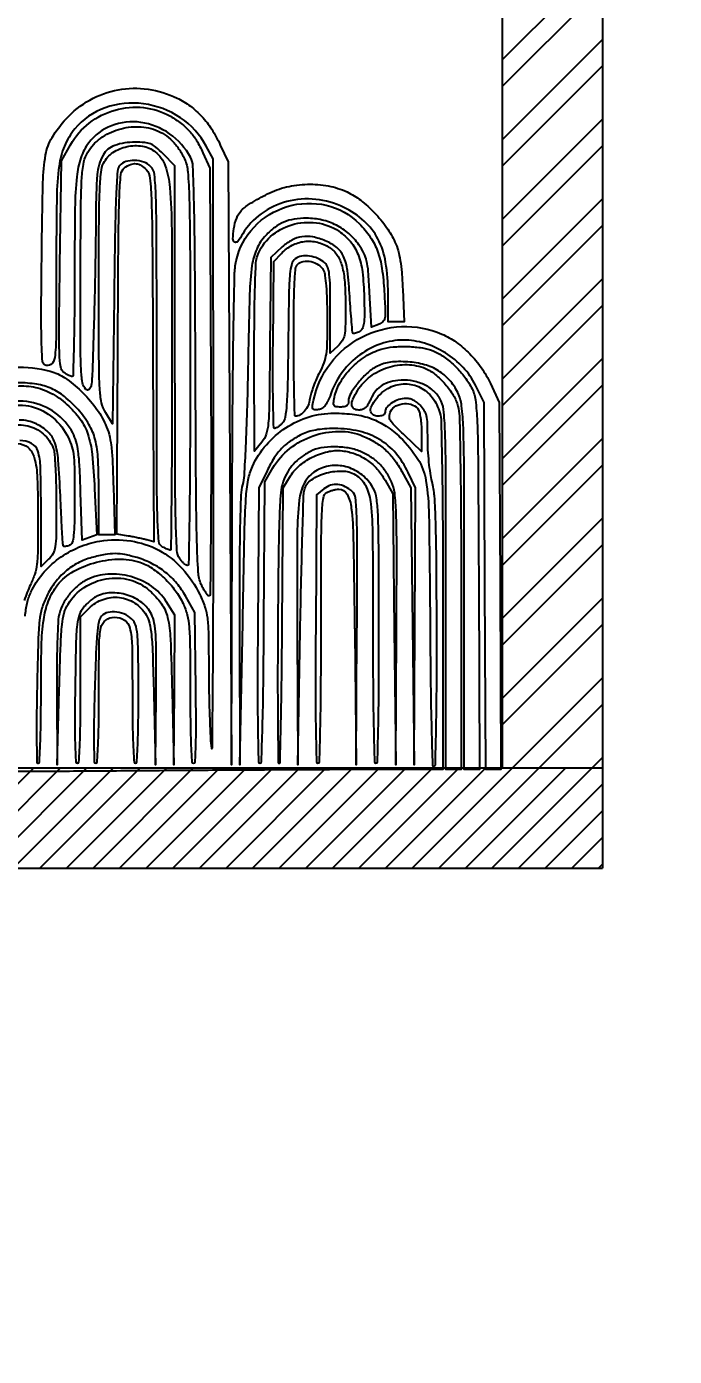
# Model space of a CAD drawing. Header units: inches. Extents: x -279 to 561, y -345 to 342.
# Drawn here: x -188.818 to -187.527, y -304.146 to -301.495 of the extents above; entities that cross this region are included whole.
import ezdxf

# ---------------------------------------------------------------- set-up
doc = ezdxf.new("R2010")
doc.units = ezdxf.units.IN
doc.header["$LTSCALE"] = 0.5
doc.header["$MEASUREMENT"] = 0
doc.layers.add('0_Hatch_Pattern', color=7, linetype='Continuous')
doc.layers.add('S-DIM', color=7, linetype='Continuous')
doc.styles.get("Standard").update_dxf_attribs({"font": 'arial.ttf'})
doc.dimstyles.get("Standard").update_dxf_attribs({"dimtxt": 0.18, "dimasz": 0.18, "dimexe": 0.18, "dimexo": 0.0625, "dimgap": 0.09, "dimtad": 0, "dimtih": 1, "dimtoh": 1, "dimzin": 0, "dimdsep": 46, "dimtxsty": 'Standard', "dimcen": 0.09, "dimadec": 0, "dimazin": 0, "dimtfac": 1, "dimtofl": 0, "dimtmove": 0, "dimatfit": 3, "dimfxl": 1, "dimtolj": 1, "dimtzin": 0, "dimarcsym": 0})

# ---------------------------------------------------------------- blocks, each defined once
blk = doc.blocks.new('*D1071')
at = {"color": 0, "linetype": 'ByBlock', "lineweight": -2, "transparency": 16777216}
for p, q in [((558.6522, 342.2788), (558.6522, 342.4729)), ((560.6522, 342.2788), (560.6522, 342.4729)), ((558.8322, 342.2929), (559.1722, 342.2929)), ((560.4722, 342.2929), (560.1322, 342.2929))]:
    blk.add_line(p, q, dxfattribs=at)
at = {"color": 0, "linetype": 'ByBlock', "transparency": 16777216}
for points in [[(558.8322, 342.3229), (558.8322, 342.2629), (558.6522, 342.2929)], [(560.4722, 342.3229), (560.4722, 342.2629), (560.6522, 342.2929)]]:
    blk.add_solid(points, dxfattribs=at)
at = {"layer": 'Defpoints', "color": 0, "linetype": 'ByBlock', "transparency": 16777216}
for p in [(560.6522, 342.2929), (558.6522, 342.2163), (560.6522, 342.2163)]:
    blk.add_point(p, dxfattribs=at)
at = {"layer": 'Defpoints', "color": 0, "ltscale": 0.5, "transparency": 16777216}
for p in [(-209.5, -305.36), (-209.5, -305.81), (-209.5, -305.81)]:
    blk.add_point(p, dxfattribs=at)
at = {"layer": 'S-DIM', "color": 0, "lineweight": -2, "ltscale": 0.5, "transparency": 16777216}
for p, q in [((-209.5, -305.18), (-209.5, -305)), ((-209.5625, -305.36), (-209.68, -305.36)), ((-209.5625, -305.81), (-209.68, -305.81)), ((-209.5, -305.99), (-209.5, -306.17))]:
    blk.add_line(p, q, dxfattribs=at)
at = {"layer": 'S-DIM', "color": 0, "ltscale": 0.5, "transparency": 16777216}
for points in [[(-209.53, -305.18), (-209.47, -305.18), (-209.5, -305.36)], [(-209.53, -305.99), (-209.47, -305.99), (-209.5, -305.81)]]:
    blk.add_solid(points, dxfattribs=at)
at = {"color": 0, "linetype": 'ByBlock', "transparency": 16777216, "insert": (559.6522, 342.2929), "char_height": 0.18, "attachment_point": 5}
blk.add_mtext('\\A1;2.0000', dxfattribs=at)
at = {"layer": 'S-DIM', "color": 0, "ltscale": 0.5, "transparency": 16777216, "insert": (-209.5, -305.585), "char_height": 0.18, "attachment_point": 5}
blk.add_mtext('\\A1;0.45', dxfattribs=at)

msp = doc.modelspace()

# ---------------------------------------------------------------- hatches: boundary and pattern name
at = {"layer": '0_Hatch_Pattern', "ltscale": 0.5, "transparency": 33554572}
h = msp.add_hatch(dxfattribs=at)
h.set_pattern_fill('ANSI31', color=256, scale=0.3)
h.set_pattern_definition([(45, (114.84622, -25.414694), (-0.0265165043, 0.0265165043), [])])
h.paths.add_polyline_path([(-187.6698, -300.0352), (-187.6698, -299.8352), (-191.4198, -299.8352), (-191.4198, -300.0352)])
h.paths.add_polyline_path([(-191.4198, -302.9728), (-191.4198, -303.1728), (-187.6698, -303.1728), (-187.6698, -302.9728)])
h = msp.add_hatch(dxfattribs=at)
h.set_pattern_fill('ANSI32', color=256, scale=0.3)
h.set_pattern_definition([(45, (114.84622, -25.41469), (-0.079549513, 0.079549513), []), (45, (114.89925, -25.41469), (-0.079549513, 0.079549513), [])])
h.paths.add_polyline_path([(-191.4198, -302.9728), (-191.2198, -302.9728), (-191.2198, -300.0352), (-191.4198, -300.0352)])
h.paths.add_polyline_path([(-187.8698, -302.9728), (-187.6698, -302.9728), (-187.6698, -300.0352), (-187.8698, -300.0352)])

# ---------------------------------------------------------------- linework, layer by layer
at = {"ltscale": 0.5}
for p, q in [((-187.6698, -299.8352), (-187.6698, -303.1728)), ((-187.8698, -300.0352), (-187.8698, -302.9728)), ((-191.4198, -302.9728), (-187.6698, -302.9728)), ((-191.4198, -303.1728), (-187.6698, -303.1728))]:
    msp.add_line(p, q, dxfattribs=at)
for points in [[(-188.8213, -302.67, -0.036419), (-188.8173, -302.6441, -0.051322), (-188.8097, -302.622, -0.067353), (-188.7868, -302.586, -0.058434), (-188.754, -302.5554, -0.057661), (-188.7147, -302.5328, -0.061868), (-188.6721, -302.5205, -0.076402), (-188.6108, -302.5202, -0.086002), (-188.5549, -302.5386, -0.085244), (-188.5081, -302.5749, -0.073474), (-188.4732, -302.6266, -0.028962), (-188.4628, -302.6519, -0.053841), (-188.4579, -302.6735, -0.025467), (-188.4559, -302.7044, -0.002318), (-188.4551, -302.7814, 0.003467), (-188.4546, -302.8292, 0.003971), (-188.4533, -302.8748, 0.003589), (-188.4517, -302.9135, 0.022571), (-188.4498, -302.9332, 0.928408), (-188.448, -302.933, 0.000505), (-188.4467, -302.7793, 0.001314), (-188.4459, -302.5919, 0.000722), (-188.4459, -302.3625), (-188.4466, -301.7584), (-188.4601, -301.7333, 0.123365), (-188.5117, -301.6764, 0.114874), (-188.5854, -301.6487, 0.118256), (-188.662, -301.6567, 0.136284), (-188.7221, -301.6987, 0.07283), (-188.7428, -301.7329, 0.066601), (-188.7536, -301.7727, 0.0296), (-188.7583, -301.8364, 0.003547), (-188.7593, -301.9777, -0.001481), (-188.7597, -302.1129, -0.028697), (-188.7623, -302.1547, -0.195771), (-188.7699, -302.1683, -0.320848), (-188.7825, -302.169, -0.241698), (-188.7869, -302.1615, -0.007356), (-188.7885, -302.1242, -0.008113), (-188.7892, -302.0662, -0.001464), (-188.7883, -301.9582, -0.002717), (-188.7859, -301.8055, -0.037816), (-188.7805, -301.7507, -0.0932), (-188.7674, -301.7156, -0.050121), (-188.7396, -301.6786, -0.078922), (-188.6922, -301.6412, -0.081817), (-188.636, -301.6208, -0.081701), (-188.5763, -301.6195, -0.078396), (-188.5184, -301.6373, -0.045906), (-188.4919, -301.6534, -0.046909), (-188.4691, -301.6739, -0.044039), (-188.4493, -301.6995, -0.03268), (-188.4321, -301.7309), (-188.4163, -301.7645), (-188.4131, -302.3655), (-188.41, -302.9666), (-188.4086, -302.4797, -0.000877), (-188.4076, -302.263, -0.00228), (-188.4059, -302.107, -0.001341), (-188.4037, -301.9891, -0.047632), (-188.4005, -301.9619, -0.13822), (-188.3649, -301.8944, -0.130093), (-188.2985, -301.8535, -0.130961), (-188.2209, -301.851, -0.140901), (-188.1549, -301.8878, -0.047229), (-188.133, -301.9144, -0.060565), (-188.1186, -301.9425, -0.051121), (-188.1099, -301.9769, -0.023146), (-188.1052, -302.0232, -0.003644), (-188.1033, -302.0621, -0.052815), (-188.1042, -302.0759, -0.160968), (-188.1081, -302.0832, -0.101853), (-188.1164, -302.0884), (-188.1309, -302.0938), (-188.1345, -302.0245, 0.005883), (-188.1371, -301.9831, 0.036557), (-188.1403, -301.962, 0.061061), (-188.1458, -301.9466, 0.035504), (-188.1558, -301.9297, 0.062134), (-188.1758, -301.9075, 0.061508), (-188.2007, -301.8907, 0.06056), (-188.2292, -301.8804, 0.056998), (-188.26, -301.8768, 0.037877), (-188.285, -301.8787, 0.06198), (-188.3053, -301.8845, 0.063008), (-188.3234, -301.895, 0.040603), (-188.3415, -301.9112, 0.084381), (-188.3596, -301.9382, 0.071843), (-188.369, -301.9712, 0.026547), (-188.3736, -302.0279, 0.002252), (-188.377, -302.1743, -0.002493), (-188.3791, -302.2609, -0.004357), (-188.3818, -302.3326, -0.003033), (-188.3848, -302.3899, -0.054369), (-188.3879, -302.408, 0.060194), (-188.3911, -302.4287, 0.00366), (-188.3929, -302.4914, 0.004368), (-188.3939, -302.5775, 0.001593), (-188.3939, -302.6994), (-188.393, -302.9666), (-188.3875, -302.6843, -0.000734), (-188.3838, -302.5022, -0.009929), (-188.381, -302.4356, -0.028163), (-188.3765, -302.3985, -0.064103), (-188.3681, -302.3716, -0.071066), (-188.3403, -302.3285, -0.069697), (-188.3014, -302.2945, -0.070293), (-188.255, -302.2728, -0.074457), (-188.2053, -302.2654, -0.033557), (-188.1643, -302.2681, -0.054708), (-188.1305, -302.2765, -0.058723), (-188.1011, -302.2915, -0.04624), (-188.0732, -302.314, -0.057768), (-188.0382, -302.357, -0.102712), (-188.0221, -302.3995, -0.036024), (-188.0161, -302.4692, -0.002036), (-188.0138, -302.6858, 0.001503), (-188.0127, -302.8068, 0.003745), (-188.011, -302.8953, 0.000729), (-188.009, -302.9669, 0.405438), (-188.0061, -302.9696, 0.40709), (-188.0033, -302.9669, 0.000846), (-188.0018, -302.9002, 0.004007), (-188.0007, -302.8172, 0.001577), (-188.0005, -302.7028, 0.001313), (-188.0011, -302.5635, 0.006015), (-188.0026, -302.4826, 0.009082), (-188.0051, -302.4305, 0.046992), (-188.0098, -302.402, -0.026522), (-188.0132, -302.3854, -0.011392), (-188.016, -302.3628, -0.011235), (-188.018, -302.3386, -0.014561), (-188.0186, -302.3164, 0.007524), (-188.0191, -302.2858, 0.048785), (-188.021, -302.2705, 0.08677), (-188.0255, -302.26, 0.053578), (-188.0339, -302.2495, 0.038146), (-188.0418, -302.2428, 0.058901), (-188.0496, -302.2384, 0.065469), (-188.0575, -302.2362, 0.063168), (-188.0658, -302.2361, 0.06585), (-188.0794, -302.2395, 0.062773), (-188.0918, -302.2464, 0.070594), (-188.1007, -302.255, 0.166211), (-188.1036, -302.2637, -0.278385), (-188.1067, -302.2689, -0.104461), (-188.1152, -302.2713, -0.09129), (-188.1248, -302.2702, -0.182354), (-188.1308, -302.2655, -0.236665), (-188.1318, -302.255, -0.060603), (-188.1234, -302.2396, -0.055794), (-188.1098, -302.2244, -0.071795), (-188.0942, -302.214, -0.110463), (-188.0635, -302.2071, -0.11864), (-188.0337, -302.2142, -0.113533), (-188.0094, -302.2344, -0.094861), (-187.9945, -302.2646, -0.062246), (-187.9917, -302.283, -0.001375), (-187.99, -302.3732, -0.002814), (-187.9887, -302.4863, -0.001355), (-187.9883, -302.6311), (-187.9883, -302.9757), (-188.1598, -302.976, 0.000736), (-188.2475, -302.9763, 0.000243), (-188.3763, -302.977, 0.000242), (-188.5191, -302.9779, 0.000275), (-188.6561, -302.979, -0.00139), (-188.793, -302.9797, -0.001225), (-188.9358, -302.9797, -0.00123)], [(-188.8421, -302.1739, -0.071546), (-188.7714, -302.1817, -0.086959), (-188.7421, -302.195, -0.041878), (-188.71, -302.2212, -0.040706), (-188.681, -302.2541, -0.054562), (-188.6608, -302.2883, -0.041337), (-188.6539, -302.3076, -0.033443), (-188.6498, -302.3292, -0.019862), (-188.6472, -302.3598, -0.00437), (-188.6453, -302.4126), (-188.6427, -302.5082), (-188.6585, -302.5082), (-188.6743, -302.5082), (-188.6743, -302.4259, 0.011615), (-188.6759, -302.358, 0.049234), (-188.6817, -302.3179, 0.073222), (-188.694, -302.288, 0.049216), (-188.7159, -302.2582, 0.037765), (-188.7428, -302.2325, 0.066984), (-188.7688, -302.2164, 0.067095), (-188.7982, -302.2077, 0.038014), (-188.8352, -302.2049, 0.037344)], [(-188.8429, -302.2117, -0.072947), (-188.8048, -302.2132, -0.075562), (-188.7698, -302.2254, -0.0649), (-188.7379, -302.2479, -0.048197), (-188.7115, -302.2774, -0.079447), (-188.6963, -302.3071, -0.054676), (-188.6878, -302.3474, -0.012827), (-188.6828, -302.4162), (-188.6786, -302.5079), (-188.6931, -302.5133), (-188.7077, -302.5187), (-188.7107, -302.4239, 0.004185), (-188.7128, -302.3714, 0.020621), (-188.7155, -302.3419, 0.03653), (-188.7196, -302.3218, 0.051051), (-188.7264, -302.3048, 0.117882), (-188.7612, -302.2649, 0.108164), (-188.8114, -302.2434, 0.109313), (-188.8655, -302.2449, 0.122697)], [(-188.862, -302.2529, -0.116776), (-188.8143, -302.2511, -0.115882), (-188.7705, -302.2708, -0.104627), (-188.7382, -302.3087, -0.038221), (-188.7294, -302.3281, -0.055358), (-188.7251, -302.3464, -0.027807), (-188.7232, -302.3728, -0.003369), (-188.7229, -302.431, -0.002964), (-188.7232, -302.4842, -0.022407), (-188.7246, -302.5094, -0.049905), (-188.7274, -302.5232, -0.229788), (-188.7328, -302.5289, -0.023729), (-188.7368, -302.5303, -0.032416), (-188.7405, -302.531, -0.033823), (-188.7435, -302.5313, -0.200642), (-188.7449, -302.5307, -0.182453), (-188.7458, -302.5287, -0.000568), (-188.7476, -302.5004, -0.003094), (-188.7493, -302.4682, -0.001919), (-188.7511, -302.4304, 0.008824), (-188.7553, -302.3585, 0.061387), (-188.7623, -302.324, 0.121715), (-188.7754, -302.3031, 0.080553), (-188.7989, -302.287, 0.109365), (-188.833, -302.2791, 0.105659)], [(-188.8512, -302.2909, -0.121459), (-188.8162, -302.2907, -0.121946), (-188.7852, -302.3067, -0.122355), (-188.7653, -302.3353, -0.07176), (-188.7629, -302.3459, -0.005731), (-188.761, -302.3746, -0.007661), (-188.7597, -302.409, -0.005801), (-188.7593, -302.4468, -0.002417), (-188.7596, -302.509, -0.031889), (-188.7613, -302.5319, -0.088961), (-188.7656, -302.5453, -0.081307), (-188.7745, -302.5568), (-188.7896, -302.571), (-188.7896, -302.459, 0.005957), (-188.7906, -302.3738, 0.068323), (-188.796, -302.3408, 0.203311), (-188.8087, -302.3256, 0.118498), (-188.8321, -302.32, 0.204448)], [(-188.8359, -302.3262, -0.180495), (-188.8155, -302.334, -0.148313), (-188.8031, -302.354, -0.056795), (-188.7971, -302.3944, -0.008354), (-188.7957, -302.4772, -0.003261), (-188.7961, -302.5383, -0.025515), (-188.7979, -302.5667, -0.04963), (-188.8022, -302.5866, -0.035051), (-188.8108, -302.6078, 0.020411), (-188.817, -302.622, 0.012452), (-188.8233, -302.6392, 0.012474)], [(-188.9131, -302.6625, 0.000086), (-188.9144, -302.9596, 0.415468)]]:
    msp.add_lwpolyline(points, format="xyb")
for points in [[(-188.5316, -301.6736, -0.032154), (-188.51, -301.6879, -0.048623), (-188.4934, -301.7032, -0.046869), (-188.4796, -301.7218, -0.027377), (-188.4667, -301.7464), (-188.4527, -301.7767), (-188.4509, -302.2031, -0.001098), (-188.4506, -302.3719, -0.002057), (-188.4512, -302.5083, -0.000183), (-188.4523, -302.6273, -0.411508), (-188.4546, -302.6296, -0.221933), (-188.4572, -302.6284, -0.02487), (-188.4613, -302.6229, -0.026443), (-188.4658, -302.6156, -0.018439), (-188.4701, -302.6069, -0.08942), (-188.4761, -302.5824, -0.008667), (-188.4788, -302.5211, -0.005243), (-188.4805, -302.4155, -0.000599), (-188.4816, -302.1773, 0.000735), (-188.4827, -301.9618, 0.00416), (-188.4844, -301.8469, 0.00353), (-188.4866, -301.7726, 0.116547), (-188.4914, -301.7554, 0.113762), (-188.5332, -301.7085, 0.119419), (-188.5906, -301.6857, 0.127563), (-188.6491, -301.6923, 0.140351), (-188.6946, -301.7266, 0.081812), (-188.7102, -301.7563, 0.053753), (-188.7184, -301.7941, 0.023404), (-188.722, -301.8565, 0.002848), (-188.7228, -301.9937, -0.002314), (-188.7232, -302.0699, -0.003859), (-188.7243, -302.1341, -0.000599), (-188.7258, -302.1906, -0.406251), (-188.7278, -302.1925, -0.096437), (-188.7304, -302.192, -0.021251), (-188.7345, -302.1901, -0.02135), (-188.7392, -302.1875, -0.019111), (-188.7438, -302.1844, -0.199232), (-188.7504, -302.1736, -0.028735), (-188.7529, -302.1473, -0.012095), (-188.7536, -302.0982, -0.000986), (-188.752, -301.9694), (-188.749, -301.7627), (-188.7307, -301.7302, -0.099953), (-188.6936, -301.6871, -0.096043), (-188.6421, -301.6611, -0.09671), (-188.585, -301.6563, -0.102984)], [(-188.5608, -301.7012, -0.055437), (-188.5435, -301.71, -0.050578), (-188.528, -301.7227, -0.0479), (-188.5146, -301.739, -0.040298), (-188.5036, -301.7584, -0.088254), (-188.4969, -301.784, -0.013283), (-188.4941, -301.8372, -0.006163), (-188.4926, -301.9332, -0.000543), (-188.4923, -302.1758, -0.001111), (-188.4926, -302.3396, -0.002531), (-188.4937, -302.4633, -0.000314), (-188.4953, -302.5663, -0.409686), (-188.4979, -302.5689, -0.149156), (-188.5007, -302.5681, -0.033625), (-188.5047, -302.5649, -0.031994), (-188.509, -302.5606, -0.026292), (-188.5131, -302.5554, -0.141343), (-188.5187, -302.539, -0.00641), (-188.5209, -302.4787, -0.005286), (-188.5222, -302.378, -0.000643), (-188.5225, -302.1571), (-188.5225, -301.7722), (-188.5461, -301.7486, 0.019962), (-188.5607, -301.7352, 0.077463), (-188.5711, -301.7288, 0.07845), (-188.5829, -301.7259, 0.020795), (-188.6024, -301.7251, 0.081725), (-188.6427, -301.7317, 0.187332), (-188.666, -301.7511, 0.107692), (-188.6775, -301.7898, 0.018693), (-188.6804, -301.8664, -0.00319), (-188.6806, -301.9095, -0.001264), (-188.6815, -301.9687, -0.001251), (-188.6828, -302.0325, -0.001569), (-188.6844, -302.0917, -0.001112), (-188.6872, -302.1826, -0.022369), (-188.6894, -302.2101, -0.180478), (-188.6936, -302.2182, -0.399113), (-188.7, -302.2181, -0.156495), (-188.7069, -302.2047, -0.02916), (-188.7098, -302.1769, -0.01176), (-188.7111, -302.1251, -0.000956), (-188.7109, -301.9894, -0.001102), (-188.7102, -301.8566, -0.011146), (-188.7086, -301.8014, -0.027156), (-188.7052, -301.7699, -0.077943), (-188.6984, -301.7491, -0.107552), (-188.6751, -301.7206, -0.084072), (-188.64, -301.7013, -0.081785), (-188.5995, -301.6943, -0.092956)], [(-188.5621, -301.7443, -0.140184), (-188.542, -301.7721, -0.067188), (-188.5326, -301.8154, -0.018707), (-188.5291, -301.8999, -0.001003), (-188.5286, -302.168, -0.000869), (-188.5288, -302.3101, -0.001449), (-188.5296, -302.4297, -0.000085), (-188.5306, -302.5372, -0.411402), (-188.532, -302.5386, -0.086217), (-188.534, -302.5382, -0.012142), (-188.5379, -302.5367, -0.013553), (-188.5424, -302.5347, -0.011153), (-188.5472, -302.5323, -0.253277), (-188.5547, -302.5209, -0.013993), (-188.5573, -302.4767, -0.007319), (-188.5587, -302.3943, -0.000478), (-188.5589, -302.1559, 0.00048), (-188.5592, -301.9158, 0.007458), (-188.5606, -301.8335, 0.016972), (-188.5634, -301.7898, 0.173141), (-188.5711, -301.7736, 0.113675), (-188.5847, -301.7651, 0.074726), (-188.6031, -301.7617, 0.077788), (-188.6208, -301.7638, 0.151519), (-188.6326, -301.7715, 0.157649), (-188.6372, -301.7832, 0.006086), (-188.6398, -301.8302, 0.006553), (-188.642, -301.9026, 0.001259), (-188.6439, -302.0341), (-188.647, -302.2866), (-188.6606, -302.2647, -0.08671), (-188.6688, -302.2445, -0.039009), (-188.6725, -302.2161, -0.012769), (-188.674, -302.1641, -0.000838), (-188.6743, -302.0139, -0.001258), (-188.674, -301.8865, -0.008347), (-188.6726, -301.8229, -0.013923), (-188.67, -301.7847, -0.09608), (-188.6648, -301.7668, -0.125397), (-188.6463, -301.746, -0.09501), (-188.6181, -301.7339, -0.095163), (-188.5875, -301.7331, -0.126333)], [(-188.5796, -301.7803, -0.16226), (-188.5724, -301.7968, -0.014304), (-188.5694, -301.8428, -0.007092), (-188.5677, -301.9274, -0.000532), (-188.5664, -302.1575), (-188.5647, -302.5218), (-188.5785, -302.5181, 0.011386), (-188.5854, -302.5163, 0.004393), (-188.595, -302.5143, 0.004347), (-188.6055, -302.5122, 0.005352), (-188.6153, -302.5104), (-188.6382, -302.5066), (-188.6365, -302.1457, -0.000507), (-188.6352, -301.9145, -0.007434), (-188.6334, -301.8331, -0.014802), (-188.6305, -301.7894, -0.21416), (-188.623, -301.7762, -0.065167), (-188.6112, -301.7697, -0.117145), (-188.6002, -301.7681, -0.118291), (-188.5898, -301.7717, -0.067251)], [(-188.1795, -301.8244, -0.056224), (-188.1522, -301.8411, -0.036285), (-188.1246, -301.866, -0.035956), (-188.1005, -301.8951, -0.050187), (-188.0838, -301.9243, -0.0367), (-188.0777, -301.9414, -0.027337), (-188.0734, -301.9609, -0.021046), (-188.0704, -301.9853, -0.009154), (-188.0684, -302.018), (-188.0656, -302.0832), (-188.0816, -302.0832), (-188.0975, -302.0832), (-188.0975, -302.0266, 0.039662), (-188.1025, -301.9645, 0.079517), (-188.1178, -301.9179, 0.091724), (-188.1451, -301.8826, 0.068593), (-188.186, -301.8551, 0.088898), (-188.2418, -301.8392, 0.089381), (-188.2996, -301.8437, 0.092402), (-188.3507, -301.8678, 0.103479), (-188.3873, -301.9079, -0.027821), (-188.3974, -301.9231, -0.379922), (-188.4035, -301.9243, -0.280916), (-188.4069, -301.9179, -0.021315), (-188.405, -301.8976, -0.059569), (-188.3995, -301.8764, -0.099203), (-188.3896, -301.861, -0.066943), (-188.3716, -301.8469, -0.01561), (-188.3379, -301.8283, -0.05967), (-188.3002, -301.8145, -0.052006), (-188.2584, -301.8091, -0.052442), (-188.2168, -301.8124, -0.063324)], [(-188.1956, -301.9028, -0.072831), (-188.1725, -301.9235, -0.082438), (-188.1575, -301.949, -0.062004), (-188.1489, -301.9838, -0.023549), (-188.1453, -302.0338, -0.004907), (-188.1448, -302.0694, -0.034387), (-188.1459, -302.0868, -0.079906), (-188.1489, -302.0967, -0.153441), (-188.1545, -302.1026, -0.02339), (-188.1588, -302.1048, -0.033858), (-188.1627, -302.1062, -0.036012), (-188.166, -302.1069, -0.234854), (-188.1675, -302.1064, -0.174878), (-188.1685, -302.1043, -0.001154), (-188.1703, -302.0838, -0.004379), (-188.1722, -302.0602, -0.002761), (-188.174, -302.0326, 0.014988), (-188.1786, -301.9812, 0.073775), (-188.1863, -301.9531, 0.119467), (-188.1999, -301.9353, 0.071415), (-188.2228, -301.9216, 0.051198), (-188.2475, -301.9142, 0.083888), (-188.2693, -301.9137, 0.088009), (-188.2892, -301.9203, 0.061801), (-188.3086, -301.934), (-188.3313, -301.9548), (-188.3331, -302.13, -0.001101), (-188.3345, -302.2463, -0.017636), (-188.3364, -302.2856, -0.056336), (-188.3407, -302.3071, -0.094022), (-188.3495, -302.3233), (-188.3642, -302.3413), (-188.3644, -302.155, -0.002544), (-188.3641, -302.075, -0.005438), (-188.3629, -302.0132, -0.003809), (-188.3611, -301.9655, -0.079211), (-188.3582, -301.9516, -0.121976), (-188.3318, -301.9134, -0.108387), (-188.2895, -301.8899, -0.106371), (-188.2405, -301.886, -0.113474)], [(-188.2139, -301.9354, -0.107384), (-188.199, -301.9504, -0.076402), (-188.1894, -301.9722, -0.049671), (-188.1841, -302.004, -0.016256), (-188.1825, -302.0516, -0.004611), (-188.1829, -302.0924, -0.042186), (-188.1847, -302.1101, -0.092535), (-188.1891, -302.1213, -0.0652), (-188.1977, -302.1318), (-188.2129, -302.1461), (-188.2129, -302.061, 0.003625), (-188.2132, -302.0124, 0.025232), (-188.2148, -301.9887, 0.05523), (-188.218, -301.9748, 0.125434), (-188.2239, -301.9659, 0.080691), (-188.2376, -301.957, 0.06985), (-188.2541, -301.9524, 0.074135), (-188.2701, -301.9526, 0.119478), (-188.2827, -301.9579, 0.16712), (-188.2898, -301.9682, 0.046452), (-188.2934, -301.9879, 0.017023), (-188.2953, -302.0248, 0.001427), (-188.2967, -302.1205, -0.001927), (-188.298, -302.2057, -0.012664), (-188.2999, -302.2484, -0.021851), (-188.3028, -302.2736, -0.1455), (-188.3082, -302.285, -0.025282), (-188.3124, -302.2891, -0.02907), (-188.3167, -302.2926, -0.030132), (-188.3207, -302.295, -0.124992), (-188.3234, -302.2957, -0.406525), (-188.3256, -302.2935, -0.001156), (-188.3267, -302.248, -0.005234), (-188.3273, -302.1946, -0.002881), (-188.327, -302.1293), (-188.3252, -301.9628), (-188.3104, -301.947, -0.083327), (-188.2891, -301.9308, -0.091256), (-188.2644, -301.9231, -0.091129), (-188.2385, -301.9247, -0.082829)], [(-188.2268, -301.98, -0.081786), (-188.2234, -301.9908, -0.014726), (-188.2211, -302.0118, -0.013365), (-188.2196, -302.0398, -0.006584), (-188.2191, -302.0753, -0.004609), (-188.2194, -302.1235, -0.030345), (-188.2213, -302.1476, -0.053301), (-188.2257, -302.1651, -0.034269), (-188.2342, -302.1842, 0.019878), (-188.2404, -302.1969, 0.014842), (-188.2461, -302.2114, 0.01506), (-188.2508, -302.2253, 0.032768), (-188.2533, -302.2363, -0.05858), (-188.2572, -302.2501, -0.074767), (-188.264, -302.2614, -0.088052), (-188.2727, -302.2688, -0.132864), (-188.2823, -302.2714, -0.406791), (-188.2837, -302.2701, -0.000533), (-188.2847, -302.2281, -0.003638), (-188.2855, -302.1805, -0.002182), (-188.2857, -302.1239, -0.002511), (-188.2854, -302.052, -0.009664), (-188.2841, -302.0074, -0.009007), (-188.2821, -301.9772, -0.176981), (-188.2782, -301.9688, -0.157143), (-188.2666, -301.9629, -0.094398), (-188.251, -301.9633, -0.09113), (-188.2362, -301.9695, -0.132392)], [(-187.9902, -302.1077, -0.055331), (-187.9619, -302.1238, -0.042061), (-187.9348, -302.1471, -0.040991), (-187.9113, -302.1753, -0.045056), (-187.8935, -302.2062), (-187.876, -302.2441), (-187.8742, -302.6099), (-187.8725, -302.9757), (-187.8877, -302.9757), (-187.9028, -302.9757), (-187.9046, -302.6099), (-187.9063, -302.2441), (-187.9233, -302.2095, 0.076063), (-187.9479, -302.1743, 0.063193), (-187.9833, -302.1453, 0.063253), (-188.0248, -302.1262, 0.076535), (-188.0672, -302.1197, 0.083515), (-188.1117, -302.1272, 0.073225), (-188.1536, -302.1489, 0.072352), (-188.1878, -302.1822, 0.078093), (-188.2102, -302.223, -0.016122), (-188.2168, -302.2397, -0.057139), (-188.2226, -302.2498, -0.092656), (-188.2287, -302.2555, -0.106104), (-188.2363, -302.2583, -0.03772), (-188.2444, -302.2588, -0.270608), (-188.2477, -302.2569, -0.164571), (-188.2485, -302.2523, -0.013561), (-188.2463, -302.2401, -0.113318), (-188.2127, -302.1663, -0.110394), (-188.1499, -302.1138, -0.109904), (-188.0706, -302.0929, -0.111462)], [(-188.0078, -302.1412, -0.053587), (-187.9865, -302.1529, -0.037862), (-187.9654, -302.1702, -0.036831), (-187.9464, -302.1911, -0.041845), (-187.9316, -302.2138, -0.092489), (-187.9235, -302.2388, -0.022251), (-187.9199, -302.2825, -0.007784), (-187.9181, -302.3647, -0.00049), (-187.9168, -302.6069), (-187.9151, -302.9757), (-187.9304, -302.9757), (-187.9458, -302.9757), (-187.9458, -302.6133, 0.000512), (-187.946, -302.3769, 0.007763), (-187.9475, -302.2949, 0.022045), (-187.9509, -302.2509, 0.082582), (-187.9587, -302.2244, 0.066892), (-187.9752, -302.1994, 0.075463), (-187.9972, -302.1808, 0.071104), (-188.0248, -302.1688, 0.051038), (-188.058, -302.1633, 0.017503), (-188.0771, -302.1627, 0.032671), (-188.0925, -302.1638, 0.038236), (-188.1059, -302.1667, 0.038305), (-188.1187, -302.1716, 0.07231), (-188.1374, -302.1841, 0.037934), (-188.1568, -302.2043, 0.036886), (-188.172, -302.226, 0.135788), (-188.1765, -302.242, -0.091814), (-188.1774, -302.2472, -0.148748), (-188.1801, -302.2506, -0.113078), (-188.185, -302.2526, -0.0409), (-188.1924, -302.2532, -0.032981), (-188.2016, -302.2526, -0.225808), (-188.2053, -302.2502, -0.170855), (-188.2063, -302.2454, -0.017776), (-188.2044, -302.2336, -0.084494), (-188.1931, -302.204, -0.059486), (-188.1713, -302.1756, -0.057883), (-188.1427, -302.1523, -0.068814), (-188.1111, -302.1379, -0.052743), (-188.0876, -302.1334, -0.028581), (-188.0581, -302.1327, -0.028585), (-188.0292, -302.1353, -0.06214)], [(-188.0229, -302.1764, -0.073562), (-188.0034, -302.1882, -0.042753), (-187.9838, -302.2074, -0.042517), (-187.9676, -302.2298, -0.067488), (-187.9583, -302.2515, -0.061844), (-187.9553, -302.2713, -0.00167), (-187.9536, -302.3591, -0.002989), (-187.9523, -302.4728, -0.001271), (-187.9519, -302.6251), (-187.9518, -302.9757), (-187.967, -302.9757), (-187.9822, -302.9757), (-187.9822, -302.616, 0.000523), (-187.9825, -302.3844, 0.007538), (-187.9839, -302.3021, 0.019187), (-187.987, -302.2582, 0.110057), (-187.9945, -302.2362, 0.083232), (-188.009, -302.2194, 0.071264), (-188.029, -302.2072, 0.067594), (-188.0527, -302.2006, 0.062288), (-188.0779, -302.2003, 0.04956), (-188.0977, -302.2045, 0.08075), (-188.113, -302.2123, 0.082546), (-188.1248, -302.2244, 0.054062), (-188.1342, -302.2415, -0.041638), (-188.1384, -302.2497, -0.082108), (-188.1432, -302.2551, -0.095946), (-188.1489, -302.2582, -0.075475), (-188.156, -302.2593, -0.137432), (-188.1658, -302.2565, -0.247167), (-188.17, -302.2495, -0.122475), (-188.1677, -302.2375, -0.030348), (-188.1582, -302.2197, -0.094452), (-188.1329, -302.1921, -0.082991), (-188.0982, -302.1743, -0.082888), (-188.0595, -302.1687, -0.093853)], [(-188.0371, -302.2589, -0.073059), (-188.0346, -302.2657, -0.016881), (-188.0326, -302.2776, -0.017082), (-188.0312, -302.2917, -0.015961), (-188.0308, -302.3062), (-188.0308, -302.3417), (-188.065, -302.3093, -0.007476), (-188.0852, -302.2896, -0.064431), (-188.0929, -302.2797, -0.146827), (-188.0948, -302.2716, -0.092877), (-188.0925, -302.2621, -0.16614), (-188.0821, -302.2511, -0.107366), (-188.0651, -302.2464, -0.109316), (-188.048, -302.2492, -0.177005)], [(-188.2702, -302.3081, 0.033784), (-188.293, -302.3215, 0.053061), (-188.3102, -302.3361, 0.049941), (-188.3247, -302.3547, 0.026203), (-188.339, -302.3804), (-188.3556, -302.4141), (-188.3574, -302.6888, 0.00144), (-188.3579, -302.8107, 0.004185), (-188.3573, -302.895, 0.001018), (-188.3561, -302.9606, 0.408424), (-188.3531, -302.9635, 0.40489), (-188.3501, -302.9606, 0.000927), (-188.348, -302.8926, 0.004052), (-188.3463, -302.8061, 0.00145), (-188.3452, -302.6827), (-188.3434, -302.402), (-188.3271, -302.3742, -0.094029), (-188.2938, -302.3362, -0.081694), (-188.2473, -302.3107, -0.082838), (-188.1957, -302.3017, -0.101205), (-188.1478, -302.3111, -0.0374), (-188.1232, -302.3236, -0.047786), (-188.1028, -302.3388, -0.047163), (-188.0855, -302.3577, -0.035057), (-188.0701, -302.3815), (-188.052, -302.4141), (-188.0488, -302.6903), (-188.0456, -302.9666), (-188.0443, -302.6903), (-188.043, -302.4141), (-188.0574, -302.3838, 0.066037), (-188.0822, -302.3453, 0.081674), (-188.1147, -302.3178, 0.078873), (-188.1553, -302.3015, 0.056852), (-188.2038, -302.2961, 0.016512), (-188.2246, -302.2968, 0.027721), (-188.2419, -302.299, 0.032233), (-188.2568, -302.3027, 0.038627)], [(-188.2524, -302.3417, 0.036905), (-188.2714, -302.3535, 0.051412), (-188.2863, -302.3668, 0.053314), (-188.2978, -302.3825, 0.044068), (-188.3066, -302.4014, 0.068838), (-188.3116, -302.4243, 0.009339), (-188.3143, -302.4734, 0.006372), (-188.3162, -302.5517, 0.001201), (-188.3174, -302.6949, 0.001507), (-188.3178, -302.7979, 0.002513), (-188.3174, -302.8846, 0.000255), (-188.3166, -302.9618, 0.411186), (-188.3148, -302.9635, 0.407374), (-188.313, -302.9618, 0.000243), (-188.3113, -302.8828, 0.002457), (-188.3097, -302.7942, 0.001473), (-188.3087, -302.6888), (-188.307, -302.4141), (-188.2924, -302.3906, -0.083885), (-188.273, -302.3687, -0.061245), (-188.2455, -302.3515, -0.061344), (-188.2146, -302.3415, -0.084948), (-188.1856, -302.3409, -0.056479), (-188.1605, -302.3476, -0.060819), (-188.1383, -302.3597, -0.05966), (-188.1192, -302.377, -0.051085), (-188.1036, -302.3992), (-188.0884, -302.4262), (-188.0852, -302.6964), (-188.082, -302.9666), (-188.0808, -302.6964, 0.000857), (-188.0803, -302.5317, 0.008746), (-188.0815, -302.4634, 0.020389), (-188.0844, -302.4249, 0.079367), (-188.0908, -302.402, 0.041282), (-188.1022, -302.3818, 0.051831), (-188.116, -302.3654, 0.051744), (-188.133, -302.3522, 0.040936), (-188.1536, -302.3415, 0.058714), (-188.1773, -302.3348, 0.040703), (-188.205, -302.3326, 0.041439), (-188.2318, -302.3348, 0.078259)], [(-188.2421, -302.3809, 0.135265), (-188.264, -302.4042, 0.093155), (-188.2748, -302.4391, 0.027629), (-188.2787, -302.5058, 0.001776), (-188.2787, -302.7008), (-188.2777, -302.9666), (-188.2728, -302.6994, -0.001092), (-188.2707, -302.5961, -0.001686), (-188.2683, -302.5067, -0.000515), (-188.266, -302.4292, -0.051987), (-188.2645, -302.4185, -0.186674), (-188.2505, -302.3983, -0.082692), (-188.2205, -302.3846, -0.07911), (-188.1862, -302.381, -0.140528), (-188.1596, -302.3902, -0.135053), (-188.141, -302.4126, -0.080339), (-188.132, -302.4463, -0.024012), (-188.1285, -302.5106, -0.001532), (-188.1279, -302.6991, 0.001522), (-188.1275, -302.8158, 0.004323), (-188.1263, -302.8971, 0.001067), (-188.1247, -302.9606, 0.406139), (-188.1217, -302.9635, 0.406588), (-188.1187, -302.9606, 0.001056), (-188.1172, -302.8966, 0.004293), (-188.1161, -302.8147, 0.001504), (-188.1159, -302.6969, 0.00068), (-188.1164, -302.5207, 0.011092), (-188.1179, -302.4616, 0.03433), (-188.1216, -302.4301, 0.10115), (-188.1298, -302.4101, 0.087442), (-188.1527, -302.3861, 0.094898), (-188.1818, -302.3723, 0.098574), (-188.213, -302.3705, 0.102621)], [(-188.2254, -302.4162), (-188.2402, -302.4282), (-188.2419, -302.6959, 0.001458), (-188.2423, -302.8157, 0.004383), (-188.2417, -302.8975, 0.001144), (-188.2404, -302.9605, 0.407906), (-188.2374, -302.9635, 0.406061), (-188.2343, -302.9605, 0.001121), (-188.2327, -302.8972, 0.004373), (-188.2315, -302.8155, 0.001484), (-188.2311, -302.6966, -0.000696), (-188.2309, -302.5261, -0.010044), (-188.2295, -302.4657, -0.023208), (-188.2266, -302.4339, -0.240383), (-188.2194, -302.4234, -0.034504), (-188.214, -302.421, -0.023143), (-188.2076, -302.419, -0.023345), (-188.2012, -302.4176, -0.041905), (-188.1958, -302.4171, -0.276664), (-188.1794, -302.427, -0.095423), (-188.1709, -302.4545, -0.023297), (-188.1669, -302.5157, -0.001372), (-188.1642, -302.7019), (-188.161, -302.9666), (-188.1596, -302.6989, 0.000802), (-188.1591, -302.5358, 0.008819), (-188.1601, -302.4704, 0.016555), (-188.1625, -302.4342, 0.186577), (-188.1689, -302.4216, 0.068375), (-188.183, -302.412, 0.091711), (-188.1979, -302.4077, 0.099449), (-188.2124, -302.4092, 0.094928)], [(-188.6882, -302.5533, 0.055287), (-188.7161, -302.5642, 0.055782), (-188.7408, -302.5809, 0.054431), (-188.7617, -302.6031, 0.048236), (-188.7783, -302.6302, 0.040901), (-188.7877, -302.6544, 0.046428), (-188.7926, -302.6787, 0.019104), (-188.7952, -302.7168, 0.001689), (-188.7976, -302.8133, 0.002997), (-188.7985, -302.8746, 0.006334), (-188.7984, -302.9222, 0.001856), (-188.7977, -302.9612, 0.407481), (-188.7952, -302.9635, 0.40016), (-188.7928, -302.9612, 0.001949), (-188.7912, -302.9245, 0.00667), (-188.79, -302.8802, 0.003436), (-188.7896, -302.8249, -0.005533), (-188.7886, -302.729, -0.029488), (-188.7843, -302.6768, -0.054148), (-188.7755, -302.6418, -0.065681), (-188.7596, -302.6119, -0.102354), (-188.7293, -302.5838, -0.064745), (-188.6851, -302.5643, -0.063537), (-188.6362, -302.5565, -0.087819), (-188.5924, -302.5628, -0.067975), (-188.5683, -302.5746, -0.04288), (-188.5437, -302.5943, -0.041731), (-188.5221, -302.6187, -0.051463), (-188.5064, -302.6448, -0.045125), (-188.4983, -302.6673, -0.043759), (-188.4943, -302.6911, -0.018416), (-188.4926, -302.7287, -0.001813), (-188.4922, -302.8193, 0.002684), (-188.4918, -302.8853, 0.008777), (-188.4906, -302.9289, 0.004818), (-188.4888, -302.9605, 0.39515), (-188.4855, -302.9635, 0.399886), (-188.4823, -302.9604, 0.004718), (-188.481, -302.928, 0.008521), (-188.4804, -302.8828, 0.002482), (-188.481, -302.8133), (-188.4831, -302.663), (-188.5009, -302.6308, 0.048656), (-188.5189, -302.6047, 0.049508), (-188.5414, -302.5828, 0.049192), (-188.568, -302.5656, 0.046853), (-188.5979, -302.5535, 0.023145), (-188.6224, -302.5475, 0.048313), (-188.642, -302.5455, 0.046495), (-188.662, -302.5473, 0.019969)], [(-188.6972, -302.5972, 0.056644), (-188.7156, -302.609, 0.049159), (-188.7319, -302.6252, 0.049057), (-188.7447, -302.6443, 0.055826), (-188.7529, -302.6647, 0.054906), (-188.7555, -302.6802, 0.004737), (-188.7572, -302.7204, 0.005969), (-188.7582, -302.77, 0.003939), (-188.7582, -302.8269), (-188.7572, -302.9666), (-188.7532, -302.8172, -0.001758), (-188.7504, -302.7256, -0.016969), (-188.7478, -302.6867, -0.041641), (-188.7435, -302.6638, -0.071437), (-188.7357, -302.646, -0.109578), (-188.7035, -302.6129, -0.10384), (-188.6597, -302.5957, -0.105604), (-188.6133, -302.5977, -0.117145), (-188.5737, -302.6187, -0.056969), (-188.5494, -302.6455, -0.100781), (-188.5372, -302.6726, -0.045274), (-188.5316, -302.7152, -0.004247), (-188.5283, -302.8209), (-188.5249, -302.9666), (-188.5237, -302.8175), (-188.5225, -302.6684), (-188.54, -302.6408, 0.102162), (-188.5694, -302.6104, 0.08216), (-188.6107, -302.5913, 0.08194), (-188.6561, -302.5864, 0.100688)], [(-188.6798, -302.6312, 0.043419), (-188.6863, -302.6353, 0.021318), (-188.6938, -302.6416, 0.020973), (-188.7011, -302.6487, 0.028564), (-188.7071, -302.6559, 0.092945), (-188.7144, -302.6708, 0.044658), (-188.7182, -302.6919, 0.017481), (-188.7202, -302.7289, 0.001705), (-188.7217, -302.8182, 0.002653), (-188.7222, -302.8843, 0.008475), (-188.7216, -302.9284, 0.004417), (-188.7203, -302.9605, 0.399934), (-188.7172, -302.9635, 0.396505), (-188.714, -302.9606, 0.004153), (-188.7123, -302.9277, 0.008339), (-188.7111, -302.8832, 0.002716), (-188.7107, -302.8174), (-188.7107, -302.6712), (-188.6939, -302.6544, -0.110392), (-188.6659, -302.6366, -0.115925), (-188.6334, -302.6328, -0.116472), (-188.6028, -302.6439, -0.112211), (-188.5799, -302.6677, -0.078738), (-188.5733, -302.684, -0.033611), (-188.5695, -302.7073, -0.015688), (-188.567, -302.746, -0.002143), (-188.5647, -302.8269), (-188.5613, -302.9666), (-188.5602, -302.8269, 0.002185), (-188.5598, -302.7472, 0.014577), (-188.561, -302.7076, 0.029743), (-188.5639, -302.6832, 0.07159), (-188.5696, -302.666, 0.114881), (-188.5885, -302.6432, 0.086201), (-188.6177, -302.6281, 0.085541), (-188.6505, -302.6236, 0.110299)], [(-188.669, -302.67, 0.136168), (-188.6744, -302.6813, 0.021467), (-188.6777, -302.7058, 0.013131), (-188.6803, -302.7462, 0.002299), (-188.6828, -302.8224, 0.002763), (-188.6842, -302.8855, 0.008294), (-188.6842, -302.9287, 0.004041), (-188.6835, -302.9607, 0.404868), (-188.6805, -302.9635, 0.396734), (-188.6776, -302.9607, 0.003742), (-188.6759, -302.9284, 0.008255), (-188.6746, -302.8856, 0.003015), (-188.6743, -302.8251, -0.003087), (-188.6737, -302.7267, -0.047141), (-188.6701, -302.6929, -0.183335), (-188.6606, -302.678, -0.162595), (-188.6431, -302.6721, -0.149056), (-188.6233, -302.6782, -0.190566), (-188.6125, -302.6938, -0.052709), (-188.6082, -302.7289, -0.003764), (-188.6075, -302.8274, 0.003179), (-188.6071, -302.8855, 0.00796), (-188.6059, -302.928, 0.00327), (-188.6042, -302.9609, 0.397431), (-188.6014, -302.9635, 0.397397), (-188.5986, -302.9609, 0.00328), (-188.5969, -302.928, 0.007974), (-188.5957, -302.8857, 0.003185), (-188.5954, -302.8276, 0.002045), (-188.5957, -302.749, 0.015761), (-188.5971, -302.7123, 0.033599), (-188.6001, -302.691, 0.120487), (-188.606, -302.6787, 0.10748), (-188.6198, -302.6677, 0.080454), (-188.6384, -302.662, 0.08637), (-188.6565, -302.6627, 0.162682)]]:
    msp.add_lwpolyline(points, format="xyb", close=True)

# ---------------------------------------------------------------- dimensions: what is measured, and where the dimension line sits
at = {"layer": 'S-DIM', "ltscale": 0.5}
dim = msp.add_linear_dim(base=(-209.5, -305.81), p1=(-209.5, -305.36), p2=(-209.5, -305.81), angle=90, dimstyle='Standard', dxfattribs=at)
dim.commit()
dim.dimension.update_dxf_attribs({"geometry": '*D1071', "text_midpoint": (-209.5, -305.585)})

doc.saveas('drawing.dxf')
